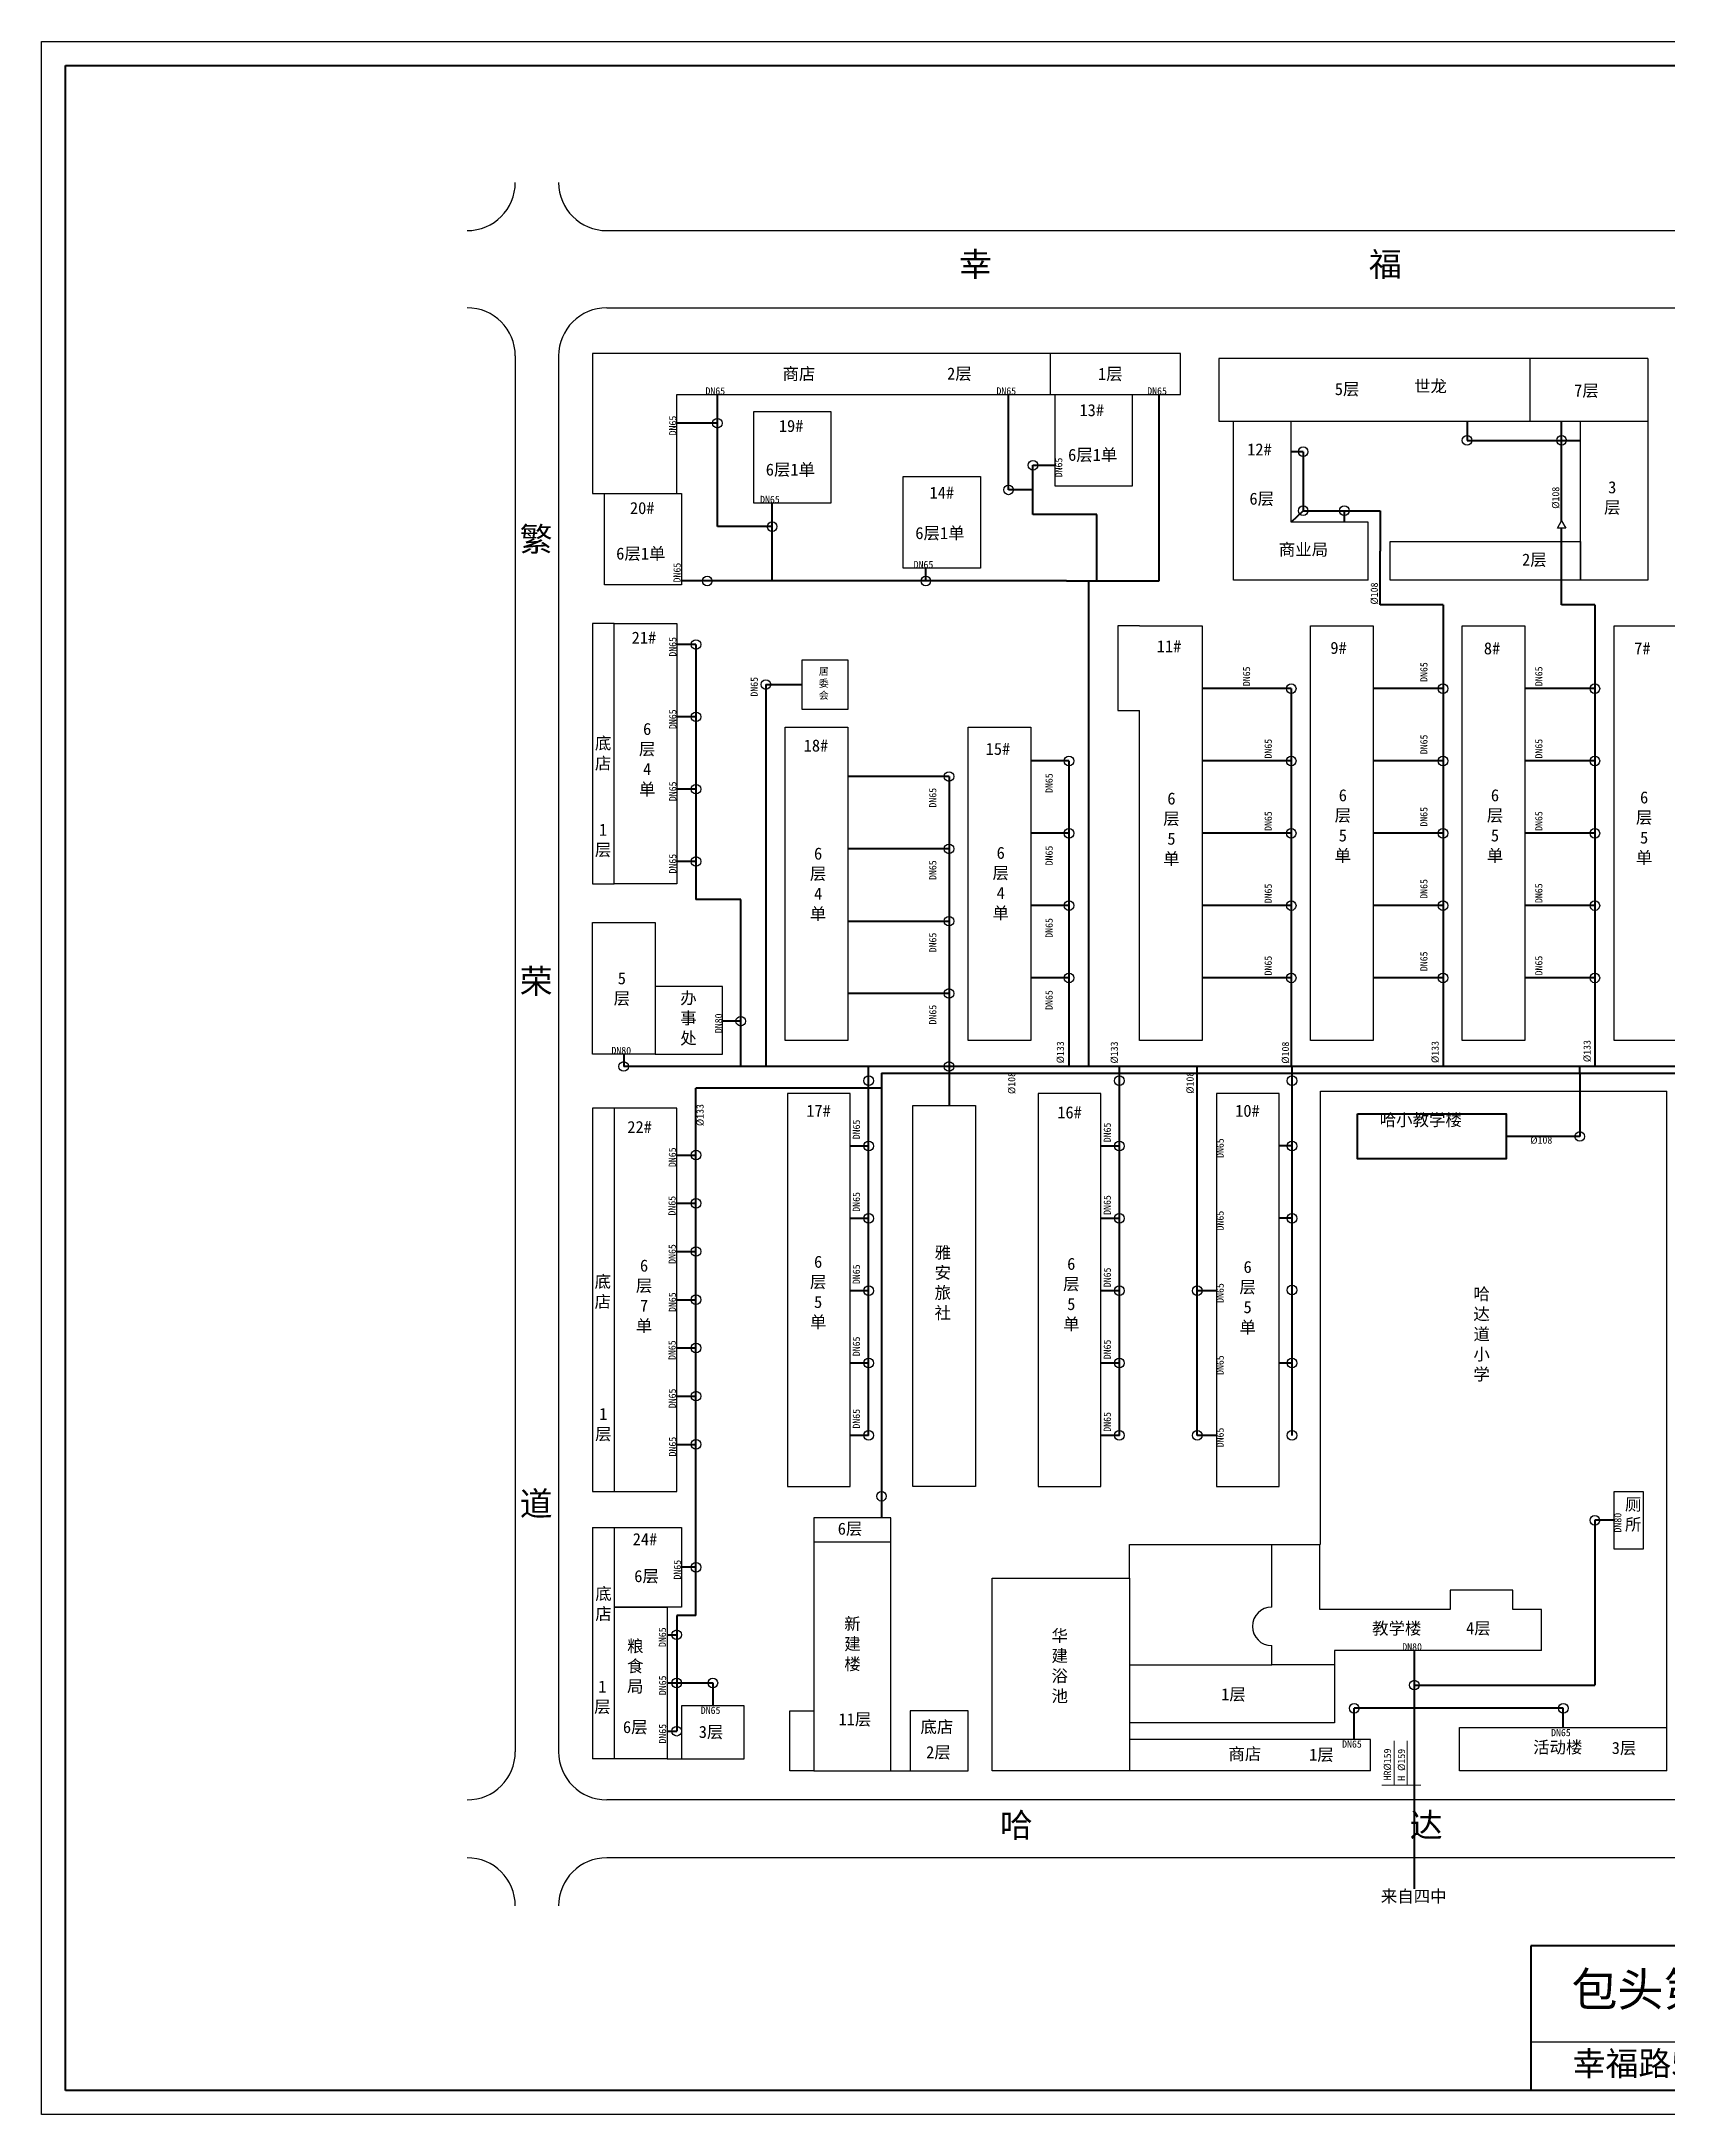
# Model space of a CAD drawing. Header units: millimetres. Extents: x 710 to 2002, y 285 to 1162.
# Drawn here: x 710.2 to 1047.6, y 285.3 to 715.3 of the extents above; entities that cross this region are included whole.
import ezdxf

# ---------------------------------------------------------------- set-up
doc = ezdxf.new("R2010")
doc.units = ezdxf.units.MM
doc.layers.add('围栏', color=3, linetype='Continuous')
doc.layers.add('边线', color=1, linetype='Continuous')
doc.layers.add('标注', color=7, linetype='Continuous', lineweight=18)
doc.layers.add('管道', color=7, linetype='Continuous', lineweight=50)

msp = doc.modelspace()

# ---------------------------------------------------------------- linework, layer by layer
at = {"lineweight": 40}
for p, q in [((715.18, 290.35), (715.18, 710.35)), ((715.18, 710.35), (1309.18, 710.35)), ((1309.18, 320.35), (1019.18, 320.35)), ((1019.18, 320.35), (1019.18, 290.35)), ((1309.18, 290.35), (715.18, 290.35))]:
    msp.add_line(p, q, dxfattribs=at)
for p, q in [((827.49, 676.11), (1176.49, 676.11)), ((827.49, 660.11), (1176.49, 660.11)), ((808.49, 650.11), (808.49, 360.61)), ((817.49, 650.11), (817.49, 360.61)), ((919.49, 650.61), (824.49, 650.61)), ((824.49, 650.61), (824.49, 621.61)), ((946.49, 650.61), (919.49, 650.61)), ((919.49, 650.61), (919.49, 642.11)), ((946.49, 642.11), (946.49, 650.61)), ((1018.99, 649.61), (954.49, 649.61)), ((954.49, 649.61), (954.49, 636.61)), ((1043.49, 649.61), (1018.99, 649.61)), ((1018.99, 649.61), (1018.99, 636.61)), ((1043.49, 649.61), (1043.49, 636.61)), ((841.99, 621.61), (841.99, 642.11)), ((841.99, 642.11), (919.49, 642.11)), ((919.49, 642.11), (920.49, 642.11)), ((920.49, 623.11), (920.49, 642.11)), ((920.49, 642.11), (936.49, 642.11)), ((936.49, 642.11), (936.49, 623.11)), ((936.49, 642.11), (946.49, 642.11)), ((857.99, 619.61), (857.99, 638.61)), ((857.99, 638.61), (873.99, 638.61)), ((873.99, 638.61), (873.99, 619.61)), ((954.49, 636.61), (1018.99, 636.61)), ((957.49, 603.61), (957.49, 636.61)), ((969.49, 615.61), (969.49, 636.61)), ((1018.99, 636.61), (1043.49, 636.61)), ((1029.49, 603.61), (1029.49, 636.61)), ((1029.49, 636.61), (1043.49, 636.61)), ((1043.49, 636.61), (1043.49, 603.61)), ((888.99, 625.11), (904.99, 625.11)), ((888.99, 606.11), (888.99, 625.11)), ((904.99, 625.11), (904.99, 606.11)), ((824.49, 621.61), (841.99, 621.61)), ((826.99, 621.61), (842.99, 621.61)), ((826.99, 602.61), (826.99, 621.61)), ((842.99, 621.61), (842.99, 602.61)), ((873.99, 619.61), (857.99, 619.61)), ((936.49, 623.11), (920.49, 623.11)), ((985.49, 615.61), (969.49, 615.61)), ((985.49, 603.61), (985.49, 615.61)), ((989.99, 603.61), (989.99, 611.61)), ((989.99, 611.61), (1029.49, 611.61)), ((1029.49, 611.61), (1029.49, 603.61)), ((842.99, 602.61), (826.99, 602.61)), ((904.99, 606.11), (888.99, 606.11)), ((985.49, 603.61), (957.49, 603.61)), ((1029.49, 603.61), (989.99, 603.61)), ((1043.49, 603.61), (1029.49, 603.61)), ((828.99, 594.61), (824.49, 594.61)), ((824.49, 594.61), (824.49, 540.61)), ((828.99, 540.61), (828.99, 594.61)), ((828.99, 594.61), (841.99, 594.61)), ((841.99, 594.61), (841.99, 540.61)), ((937.99, 594.11), (933.49, 594.11)), ((933.49, 594.11), (933.49, 576.61)), ((937.99, 594.11), (950.99, 594.11)), ((950.99, 594.11), (950.99, 508.11)), ((973.49, 594.11), (986.49, 594.11)), ((973.49, 508.11), (973.49, 594.11)), ((986.49, 594.11), (986.49, 508.11)), ((1004.99, 594.11), (1017.99, 594.11)), ((1004.99, 508.11), (1004.99, 594.11)), ((1017.99, 594.11), (1017.99, 508.11)), ((1036.49, 594.11), (1049.49, 594.11)), ((1036.49, 508.11), (1036.49, 594.11)), ((867.99, 576.81), (867.99, 587.11)), ((867.99, 587.11), (877.49, 587.11)), ((877.49, 587.11), (877.49, 576.81)), ((877.49, 576.81), (867.99, 576.81)), ((933.49, 576.61), (937.99, 576.61)), ((937.99, 508.11), (937.99, 576.61)), ((864.49, 573.11), (877.49, 573.11)), ((864.49, 508.11), (864.49, 573.11)), ((877.49, 573.11), (877.49, 508.11)), ((902.49, 508.11), (902.49, 573.11)), ((902.49, 573.11), (915.49, 573.11)), ((915.49, 573.11), (915.49, 508.11)), ((824.49, 540.61), (828.99, 540.61)), ((841.99, 540.61), (828.99, 540.61)), ((824.49, 532.61), (837.49, 532.61)), ((824.49, 505.31), (824.49, 532.61)), ((837.49, 532.61), (837.49, 505.31)), ((851.49, 519.31), (837.49, 519.31)), ((851.49, 505.31), (851.49, 519.31)), ((877.49, 508.11), (864.49, 508.11)), ((915.49, 508.11), (902.49, 508.11)), ((950.99, 508.11), (937.99, 508.11)), ((986.49, 508.11), (973.49, 508.11)), ((1017.99, 508.11), (1004.99, 508.11)), ((1049.49, 508.11), (1036.49, 508.11)), ((837.49, 505.31), (824.49, 505.31)), ((837.49, 505.31), (851.49, 505.31)), ((864.99, 497.11), (864.99, 415.61)), ((877.99, 497.11), (864.99, 497.11)), ((877.99, 415.61), (877.99, 497.11)), ((890.99, 415.61), (890.99, 494.61)), ((890.99, 494.61), (903.99, 494.61)), ((903.99, 494.61), (903.99, 415.61)), ((929.99, 497.11), (916.99, 497.11)), ((916.99, 497.11), (916.99, 415.61)), ((929.99, 415.61), (929.99, 497.11)), ((953.99, 497.11), (953.99, 415.61)), ((966.99, 497.11), (953.99, 497.11)), ((966.99, 415.61), (966.99, 497.11)), ((864.99, 415.61), (877.99, 415.61)), ((903.99, 415.61), (890.99, 415.61)), ((916.99, 415.61), (929.99, 415.61)), ((953.99, 415.61), (966.99, 415.61)), ((1176.49, 350.61), (827.49, 350.61)), ((1176.49, 338.61), (827.49, 338.61)), ((1309.18, 300.35), (1019.18, 300.35))]:
    msp.add_line(p, q)
at = {"color": 1}
for p, q in [((828.99, 494.11), (824.49, 494.11)), ((824.49, 494.11), (824.49, 414.61)), ((841.99, 494.11), (828.99, 494.11)), ((828.99, 494.11), (828.99, 414.61)), ((841.99, 414.61), (841.99, 494.11)), ((824.49, 414.61), (828.99, 414.61)), ((828.99, 414.61), (841.99, 414.61)), ((886.44, 409.11), (870.44, 409.11)), ((870.44, 409.11), (870.44, 404.11)), ((886.44, 404.11), (886.44, 409.11)), ((824.49, 407.11), (828.99, 407.11)), ((824.49, 407.11), (824.49, 359.11)), ((828.99, 407.11), (842.99, 407.11)), ((828.99, 407.11), (828.99, 359.11)), ((842.99, 407.11), (842.99, 390.61)), ((870.44, 404.11), (886.44, 404.11)), ((870.44, 404.11), (870.44, 356.61)), ((886.44, 369.11), (886.44, 404.11)), ((842.99, 390.61), (828.99, 390.61)), ((828.99, 390.61), (839.99, 390.61)), ((839.99, 390.61), (839.99, 359.11)), ((855.99, 370.11), (842.99, 370.11)), ((842.99, 370.11), (842.99, 359.11)), ((855.99, 359.11), (855.99, 370.11)), ((865.44, 356.61), (865.44, 369.11)), ((865.44, 369.11), (870.44, 369.11)), ((886.44, 356.61), (886.44, 369.11)), ((902.44, 369.11), (890.44, 369.11)), ((890.44, 369.11), (890.44, 356.61)), ((902.44, 356.61), (902.44, 369.11)), ((839.99, 359.11), (824.49, 359.11)), ((839.99, 359.11), (842.99, 359.11)), ((842.99, 359.11), (855.99, 359.11)), ((870.44, 356.61), (865.44, 356.61)), ((870.44, 356.61), (886.44, 356.61)), ((886.44, 356.61), (902.44, 356.61))]:
    msp.add_line(p, q, dxfattribs=at)
at = {"color": 5}
for p, q in [((1036.49, 402.61), (1036.49, 414.61)), ((1036.49, 414.61), (1042.49, 414.61)), ((1042.49, 414.61), (1042.49, 402.61)), ((965.44, 403.61), (975.44, 403.61)), ((965.44, 390.61), (965.44, 403.61)), ((975.44, 390.11), (975.44, 403.61)), ((1042.49, 402.61), (1036.49, 402.61)), ((907.44, 356.61), (907.44, 396.61)), ((907.44, 396.61), (935.94, 396.61)), ((935.94, 396.61), (935.94, 356.61)), ((1015.44, 394.11), (1002.44, 394.11)), ((1002.44, 394.11), (1002.44, 390.11)), ((1015.44, 390.11), (1015.44, 394.11)), ((1002.44, 390.11), (975.44, 390.11)), ((1021.44, 390.11), (1015.44, 390.11)), ((1021.44, 381.61), (1021.44, 390.11)), ((935.94, 378.61), (965.44, 378.61)), ((965.44, 378.61), (965.44, 382.61)), ((978.44, 378.61), (965.44, 378.61)), ((1021.44, 381.61), (978.44, 381.61)), ((978.44, 381.61), (978.44, 378.61)), ((978.44, 378.61), (978.44, 366.61)), ((978.44, 366.61), (935.94, 366.61)), ((1004.44, 356.61), (1004.44, 365.61)), ((1004.44, 365.61), (1047.44, 365.61)), ((985.94, 363.11), (935.94, 363.11)), ((935.94, 363.11), (935.94, 356.61)), ((985.94, 356.61), (985.94, 363.11)), ((935.94, 356.61), (907.44, 356.61)), ((985.94, 356.61), (935.94, 356.61)), ((1047.44, 356.61), (1004.44, 356.61))]:
    msp.add_line(p, q, dxfattribs=at)
msp.add_lwpolyline([(1025.58, 615.92), (1026.44, 614.42), (1024.71, 614.42)], close=True)
for centre in [(850.42, 636.17), (1005.98, 632.61), (1025.58, 632.61), (915.9, 627.45), (971.97, 630.26), (910.84, 622.34), (861.79, 614.72), (971.97, 618.01), (980.51, 618.01), (848.32, 603.45), (893.68, 603.45), (845.99, 590.26), (860.49, 581.96), (969.49, 581.11), (1000.99, 581.11), (1032.49, 581.11), (845.99, 575.26), (898.49, 562.88), (923.38, 566.11), (969.49, 566.11), (1000.99, 566.11), (1032.49, 566.11), (845.99, 560.26), (923.38, 551.11), (969.49, 551.11), (1000.99, 551.11), (1032.49, 551.11), (845.99, 545.26), (898.49, 547.88), (898.49, 532.88), (923.38, 536.11), (969.49, 536.11), (1000.99, 536.11), (1032.49, 536.11), (923.38, 521.11), (969.49, 521.11), (1000.99, 521.11), (1032.49, 521.11), (898.49, 517.88), (855.28, 512.13), (830.99, 502.74), (898.49, 502.74), (881.81, 499.78), (933.83, 499.78), (969.66, 499.78), (881.81, 486.23), (933.83, 486.23), (969.66, 486.23), (1029.37, 488.22), (881.81, 471.23), (933.83, 471.23), (969.66, 471.23), (881.81, 456.23), (933.83, 456.23), (949.99, 456.23), (969.66, 456.36), (881.81, 441.23), (933.83, 441.23), (969.66, 441.23), (881.81, 426.23), (933.83, 426.23), (949.99, 426.23), (969.66, 426.23)]:
    msp.add_circle(centre, 1)
at = {"color": 1}
for centre in [(845.99, 484.36), (845.99, 474.36), (845.99, 464.36), (845.99, 454.36), (845.99, 444.36), (845.99, 434.36), (845.99, 424.36), (884.48, 413.6), (845.99, 398.86), (841.99, 384.86), (841.99, 374.86), (849.49, 374.86), (841.99, 364.86)]:
    msp.add_circle(centre, 1, dxfattribs=at)
at = {"color": 5}
for centre in [(1032.49, 408.61), (995.04, 374.42), (982.56, 369.61), (1025.94, 369.61)]:
    msp.add_circle(centre, 1, dxfattribs=at)
for centre, start, end in [((798.49, 686.11), 270, 0), ((827.49, 686.11), 180, 270), ((798.49, 650.11), 0, 90), ((827.49, 650.11), 90, 180), ((798.49, 360.61), 270, 0), ((827.49, 360.61), 180, 270), ((798.49, 328.61), 360, 90), ((827.49, 328.61), 90, 180)]:
    msp.add_arc(centre, 10, start, end)
msp.add_arc((965.44, 386.61), 4, 90, 270, dxfattribs=at)
at = {"layer": '围栏'}
for p, q in [((975.55, 403.61), (975.55, 497.61)), ((975.55, 497.61), (1047.44, 497.61)), ((1047.44, 356.61), (1047.44, 497.61))]:
    msp.add_line(p, q, dxfattribs=at)
at = {"layer": '围栏', "color": 5}
for p, q in [((935.94, 396.61), (935.94, 403.61)), ((935.94, 403.61), (965.44, 403.61))]:
    msp.add_line(p, q, dxfattribs=at)
at = {"layer": '标注', "color": 5}
for p, q in [((990.82, 353.69), (990.82, 362.86)), ((993.52, 353.69), (993.52, 362.86)), ((996.4, 353.69), (988.27, 353.69))]:
    msp.add_line(p, q, dxfattribs=at)
at = {"layer": '管道'}
for p, q in [((850.42, 614.72), (850.42, 642.11)), ((910.84, 622.34), (910.84, 642.11)), ((942.12, 603.45), (942.12, 642.11)), ((1005.98, 636.61), (1005.98, 632.61)), ((1025.58, 615.92), (1025.58, 636.61)), ((850.42, 636.17), (841.99, 636.17)), ((1005.98, 632.61), (1029.49, 632.61)), ((971.97, 630.26), (969.49, 630.26)), ((971.97, 630.26), (971.97, 618.01)), ((915.9, 617.23), (915.9, 627.45)), ((915.9, 627.45), (920.49, 627.45)), ((861.79, 603.45), (861.79, 619.61)), ((915.9, 622.34), (910.84, 622.34)), ((929.18, 617.23), (915.9, 617.23)), ((929.18, 603.45), (929.18, 617.23)), ((971.97, 618.01), (969.49, 615.61)), ((971.97, 618.01), (987.97, 618.01)), ((980.51, 618.01), (980.51, 615.61)), ((987.97, 618.01), (987.97, 609.61)), ((861.79, 614.72), (850.42, 614.72)), ((1025.58, 598.52), (1025.58, 614.42)), ((987.97, 598.52), (987.97, 609.61)), ((922.84, 603.45), (842.99, 603.45)), ((893.68, 603.45), (893.68, 606.11)), ((922.84, 603.45), (942.12, 603.45)), ((927.48, 502.74), (927.48, 603.45)), ((1000.99, 598.52), (987.97, 598.52)), ((1000.99, 598.52), (1000.99, 502.74)), ((1032.49, 598.52), (1025.58, 598.52)), ((1032.49, 598.52), (1032.49, 502.74)), ((845.99, 590.26), (841.99, 590.26)), ((845.99, 590.26), (845.99, 537.35)), ((860.49, 581.96), (860.49, 502.74)), ((860.49, 581.96), (867.99, 581.96)), ((969.49, 581.11), (950.99, 581.11)), ((969.49, 581.11), (969.49, 502.74)), ((1000.99, 581.11), (986.49, 581.11)), ((1032.49, 581.11), (1017.99, 581.11)), ((845.99, 575.26), (841.99, 575.26)), ((923.38, 566.11), (915.49, 566.11)), ((923.38, 566.11), (923.38, 502.74)), ((969.49, 566.11), (950.99, 566.11)), ((1000.99, 566.11), (986.49, 566.11)), ((1032.49, 566.11), (1017.99, 566.11)), ((845.99, 560.26), (841.99, 560.26)), ((898.49, 562.88), (877.49, 562.88)), ((898.49, 562.88), (898.49, 502.74)), ((923.38, 551.11), (915.49, 551.11)), ((969.49, 551.11), (950.99, 551.11)), ((1000.99, 551.11), (986.49, 551.11)), ((1032.49, 551.11), (1017.99, 551.11)), ((898.49, 547.88), (877.49, 547.88)), ((845.99, 545.26), (841.99, 545.26)), ((855.28, 537.35), (845.99, 537.35)), ((855.28, 502.74), (855.28, 537.35)), ((923.38, 536.11), (915.49, 536.11)), ((969.49, 536.11), (950.99, 536.11)), ((1000.99, 536.11), (986.49, 536.11)), ((1032.49, 536.11), (1017.99, 536.11)), ((898.49, 532.81), (877.49, 532.81)), ((923.38, 521.11), (915.49, 521.11)), ((969.49, 521.11), (950.99, 521.11)), ((1000.99, 521.11), (986.49, 521.11)), ((1032.49, 521.11), (1017.99, 521.11)), ((898.49, 517.88), (877.49, 517.88)), ((855.28, 512.13), (851.49, 512.13)), ((830.99, 505.31), (830.99, 502.74)), ((1116.2, 502.74), (830.99, 502.74)), ((881.81, 426.23), (881.81, 502.74)), ((898.49, 502.74), (898.49, 494.61)), ((933.83, 426.23), (933.83, 502.74)), ((949.99, 426.23), (949.99, 502.74)), ((969.66, 426.23), (969.66, 502.74)), ((1029.37, 501.37), (1029.37, 502.74)), ((1029.37, 501.37), (1029.37, 488.22)), ((881.81, 486.23), (877.99, 486.23)), ((933.83, 486.23), (930.01, 486.23)), ((969.66, 486.25), (966.99, 486.25)), ((1029.37, 488.22), (1014.08, 488.22)), ((881.81, 471.23), (877.99, 471.23)), ((933.83, 471.23), (930.01, 471.23)), ((969.66, 471.25), (966.99, 471.25)), ((881.81, 456.23), (877.99, 456.23)), ((933.83, 456.23), (930.01, 456.23)), ((953.99, 456.23), (949.99, 456.23)), ((881.81, 441.23), (877.99, 441.23)), ((933.83, 441.23), (930.01, 441.23)), ((969.66, 441.23), (966.99, 441.23)), ((881.81, 426.23), (877.99, 426.23)), ((933.83, 426.23), (930.01, 426.23)), ((953.99, 426.23), (949.99, 426.23)), ((1036.49, 408.61), (1032.49, 408.61))]:
    msp.add_line(p, q, dxfattribs=at)
at = {"layer": '管道', "color": 1}
for p, q in [((884.48, 501.37), (1106.78, 501.37)), ((884.48, 501.37), (884.48, 409.11)), ((845.99, 388.83), (845.99, 498.27)), ((884.48, 498.27), (845.99, 498.27)), ((841.99, 484.36), (845.99, 484.36)), ((841.99, 474.36), (845.99, 474.36)), ((841.99, 464.36), (845.99, 464.36)), ((841.99, 454.36), (845.99, 454.36)), ((841.99, 444.36), (845.99, 444.36)), ((841.99, 434.36), (845.99, 434.36)), ((841.99, 424.36), (845.99, 424.36)), ((845.99, 398.86), (842.99, 398.86)), ((845.99, 388.83), (841.99, 388.83)), ((841.99, 388.83), (841.99, 364.86)), ((839.99, 384.86), (841.99, 384.86)), ((839.99, 374.86), (841.99, 374.86)), ((841.99, 374.86), (849.49, 374.86)), ((849.49, 374.86), (849.49, 370.11)), ((839.99, 364.86), (841.99, 364.86))]:
    msp.add_line(p, q, dxfattribs=at)
at = {"layer": '管道', "color": 5}
for p, q in [((1032.49, 408.61), (1032.49, 374.42)), ((995.04, 332.19), (995.04, 381.61)), ((995.04, 374.42), (1032.49, 374.42)), ((982.56, 363.11), (982.56, 369.61)), ((1025.94, 369.61), (982.56, 369.61)), ((1025.94, 365.61), (1025.94, 369.61))]:
    msp.add_line(p, q, dxfattribs=at)
at = {"layer": '管道'}
msp.add_lwpolyline([(983.22, 492.91), (1014.08, 492.91), (1014.08, 483.57), (983.22, 483.57)], close=True, dxfattribs=at)
at = {"layer": '边线'}
for p, q in [((710.18, 715.35), (1314.18, 715.35)), ((710.18, 285.35), (710.18, 715.35)), ((1314.18, 285.35), (710.18, 285.35))]:
    msp.add_line(p, q, dxfattribs=at)

# ---------------------------------------------------------------- texts
at = {"attachment_point": 1}
for s, insert, char_height, width in [('{\\fSimHei|b0|i0|c134|p2;包头第二热电厂热力部}', (1027.63, 314.81), 7, 133.3392), ('{\\fSimSun|b0|i0|c134|p54;幸福路}5{\\Ftxt.shx|c1;#\\fSimSun|b0|i0|c134|p6;街坊\\fSimSun|b0|i0|c134|p54;供热二次网平面图}', (1027.88, 298.43), 5, 145.2356)]:
    msp.add_mtext(s, dxfattribs=dict(at, insert=insert, char_height=char_height, width=width))
at = {"layer": '标注'}
for s, insert, char_height, width, attachment_point in [('{\\fSimSun|b0|i0|c134|p54;幸                       福                       路}', (900.56, 671.64), 5, 212.9461, 1), ('{\\fSimSun|b0|i0|c134|p54;商店}', (863.94, 647.67), 2.5, 12.9913, 1), ('2{\\fSimSun|b0|i0|c134|p54;层}', (898.09, 647.71), 2.5, 15.604, 1), ('1{\\fSimSun|b0|i0|c134|p54;层}', (929.41, 647.66), 2.5, 15.604, 1), ('{\\fSimSun|b0|i0|c134|p54;世龙}', (994.97, 645.09), 2.5, 18.119, 1), ('DN65', (847.96, 643.61), 1.5, 6.3469, 1), ('DN65', (908.33, 643.61), 1.5, 6.3469, 1), ('DN65', (939.62, 643.61), 1.5, 6.3469, 1), ('5{\\fSimSun|b0|i0|c134|p54;层}', (978.53, 644.5), 2.5, 13.918, 1), ('7{\\fSimSun|b0|i0|c134|p54;层}', (1028.19, 644.2), 2.5, 13.918, 1), ('19#', (863.18, 636.85), 2.5, 5.9538, 1), ('13#', (925.55, 640.13), 2.5, 5.9538, 1), ('6{\\fSimSun|b0|i0|c134|p54;层}1{\\fSimSun|b0|i0|c134|p54;单}', (860.47, 627.8), 2.5, 18.6156, 1), ('6{\\fSimSun|b0|i0|c134|p54;层}1{\\fSimSun|b0|i0|c134|p54;单}', (923.2, 630.86), 2.5, 18.6156, 1), ('12#', (960.35, 631.98), 2.5, 7.5825, 1), ('3{\\fSimSun|b0|i0|c134|p54;层}', (1036.1, 620.64), 2.5, 4.7448, 5), ('20#', (832.28, 619.82), 2.5, 5.9538, 1), ('DN65', (859.29, 621.11), 1.5, 6.3469, 1), ('14#', (894.44, 623), 2.5, 5.9538, 1), ('6{\\fSimSun|b0|i0|c134|p54;层}', (960.82, 621.77), 2.5, 13.918, 1), ('{\\fSimSun|b0|i0|c134|p54;繁\\P\\P\\P\\P\\P\\P\\P\\P\\P\\P\\P荣\\P\\P\\P\\P\\P\\P\\P\\P\\P\\P\\P\\P\\P道}', (809.41, 614.6), 5, 7.6025, 1), ('6{\\fSimSun|b0|i0|c134|p54;层}1{\\fSimSun|b0|i0|c134|p54;单}', (891.5, 614.63), 2.5, 18.6156, 1), ('6{\\fSimSun|b0|i0|c134|p54;层}1{\\fSimSun|b0|i0|c134|p54;单}', (829.43, 610.38), 2.5, 18.6156, 1), ('{\\fSimSun|b0|i0|c134|p54;商业局}', (966.92, 611.22), 2.5, 15.207, 1), ('DN65', (891.15, 607.61), 1.5, 6.3469, 1), ('2{\\fSimSun|b0|i0|c134|p54;层}', (1017.39, 609.12), 2.5, 13.918, 1), ('21#', (832.64, 592.93), 2.5, 5.9538, 1), ('11#', (941.59, 591.14), 2.5, 5.9538, 1), ('9#', (977.61, 590.82), 2.5, 5.9538, 1), ('8#', (1009.46, 590.72), 2.5, 5.9538, 1), ('7#', (1040.66, 590.72), 2.5, 5.9538, 1), ('{\\fSimSun|b0|i0|c134|p54;居委会}', (871.48, 585.46), 1.5, 2.0649, 1), ('6\\P{\\fSimSun|b0|i0|c134|p54;层}\\P4\\P{\\fSimSun|b0|i0|c134|p54;单}', (835.86, 566.37), 2.5, 4.9783, 5), ('{\\fSimSun|b0|i0|c134|p54;底店}', (825.02, 571.03), 2.5, 2.5839, 1), ('18#', (868.34, 570.56), 2.5, 5.9538, 1), ('15#', (906.09, 569.87), 2.5, 6.6962, 1), ('6\\P{\\fSimSun|b0|i0|c134|p54;层}\\P5\\P{\\fSimSun|b0|i0|c134|p54;单}', (944.64, 551.94), 2.5, 4.9783, 5), ('6\\P{\\fSimSun|b0|i0|c134|p54;层}\\P5\\P{\\fSimSun|b0|i0|c134|p54;单}', (980.2, 552.61), 2.5, 4.9783, 5), ('6\\P{\\fSimSun|b0|i0|c134|p54;层}\\P5\\P{\\fSimSun|b0|i0|c134|p54;单}', (1011.77, 552.61), 2.5, 4.9783, 5), ('6\\P{\\fSimSun|b0|i0|c134|p54;层}\\P5\\P{\\fSimSun|b0|i0|c134|p54;单}', (1042.72, 552.17), 2.5, 4.9783, 5), ('1{\\fSimSun|b0|i0|c134|p54;层}', (826.71, 549.61), 2.5, 4.7448, 5), ('6\\P{\\fSimSun|b0|i0|c134|p54;层}\\P4\\P{\\fSimSun|b0|i0|c134|p54;单}', (871.33, 540.52), 2.5, 4.9783, 5), ('6\\P{\\fSimSun|b0|i0|c134|p54;层}\\P4\\P{\\fSimSun|b0|i0|c134|p54;单}', (909.22, 540.67), 2.5, 4.9783, 5), ('5{\\fSimSun|b0|i0|c134|p54;层}', (830.61, 518.8), 2.5, 4.7448, 5), ('{\\fSimSun|b0|i0|c134|p54;办事处}', (842.73, 518.19), 2.5, 4.1539, 1), ('DN80', (828.45, 506.81), 1.5, 6.3469, 1), ('17#', (868.87, 494.81), 2.5, 5.9538, 1), ('10#', (957.86, 494.81), 2.5, 5.9538, 1), ('16#', (920.95, 494.47), 2.5, 5.9538, 1), ('%%C108', (1019.09, 488.22), 1.5, 10.4909, 1), ('{\\fSimSun|b0|i0|c134|p54;雅安旅社}', (895.5, 465.39), 2.5, 3.869, 1), ('6\\P{\\fSimSun|b0|i0|c134|p54;层}\\P5\\P{\\fSimSun|b0|i0|c134|p54;单}', (871.34, 455.85), 2.5, 4.9783, 5), ('6\\P{\\fSimSun|b0|i0|c134|p54;层}\\P5\\P{\\fSimSun|b0|i0|c134|p54;单}', (923.86, 455.42), 2.5, 4.9783, 5), ('6\\P{\\fSimSun|b0|i0|c134|p54;层}\\P5\\P{\\fSimSun|b0|i0|c134|p54;单}', (960.45, 454.77), 2.5, 4.9783, 5), ('{\\fSimSun|b0|i0|c134|p54;哈达道小学}', (1007.29, 456.81), 2.5, 1.1415, 1), ('{\\fSimSun|b0|i0|c134|p54;哈                       达                       道}', (909.03, 347.89), 5, 206.1309, 1)]:
    msp.add_mtext(s, dxfattribs=dict(at, insert=insert, char_height=char_height, width=width, attachment_point=attachment_point))
at = {"layer": '标注', "char_height": 1.5, "attachment_point": 1, "rotation": 90}
for s, insert, width in [('DN65', (840.41, 633.64), 3.133), ('DN65', (920.49, 624.94), 3.133), ('%%C108', (1023.6, 618.41), 9.9494), ('DN65', (841.31, 603.14), 3.133), ('%%C108', (985.97, 598.55), 9.9494), ('DN65', (840.41, 587.74), 3.133), ('DN65', (959.46, 581.62), 3.133), ('DN65', (996.26, 582.51), 3.133), ('DN65', (1020.11, 581.63), 3.133), ('DN65', (857.32, 579.45), 3.133), ('DN65', (840.41, 572.73), 3.133), ('DN65', (963.96, 566.61), 3.133), ('DN65', (996.26, 567.5), 3.133), ('DN65', (1020.11, 566.61), 3.133), ('DN65', (918.5, 559.47), 3.133), ('DN65', (840.41, 557.77), 3.133), ('DN65', (894.37, 556.44), 3.133), ('DN65', (963.96, 551.59), 3.133), ('DN65', (996.26, 552.48), 3.133), ('DN65', (1020.11, 551.6), 3.133), ('DN65', (840.41, 542.76), 3.133), ('DN65', (918.5, 544.45), 3.133), ('DN65', (894.37, 541.42), 3.133), ('DN65', (963.96, 536.58), 3.133), ('DN65', (996.26, 537.53), 3.133), ('DN65', (1020.11, 536.64), 3.133), ('DN65', (918.5, 529.44), 3.133), ('DN65', (894.37, 526.41), 3.133), ('DN65', (963.96, 521.62), 3.133), ('DN65', (996.26, 522.51), 3.133), ('DN65', (1020.11, 521.63), 3.133), ('DN65', (918.5, 514.48), 3.133), ('DN80', (849.92, 509.65), 3.133), ('DN65', (894.37, 511.45), 3.133), ('%%C133', (920.83, 503.39), 10.4909), ('%%C133', (932.02, 503.35), 10.4909), ('%%C108', (967.53, 503.31), 9.9494), ('%%C133', (998.59, 503.45), 10.4909), ('%%C133', (1030.12, 503.64), 9.9395), ('%%C108', (910.73, 497.01), 9.9494), ('%%C108', (947.74, 497.08), 9.9494), ('DN65', (878.51, 487.63), 3.133), ('DN65', (930.57, 487.01), 3.133), ('DN65', (953.99, 483.77), 3.133), ('DN65', (878.51, 472.61), 3.133), ('DN65', (930.57, 471.97), 3.133), ('DN65', (953.99, 468.73), 3.133), ('DN65', (878.51, 457.6), 3.133), ('DN65', (930.57, 456.95), 3.133), ('DN65', (953.99, 453.71), 3.133), ('DN65', (878.51, 442.64), 3.133), ('DN65', (930.57, 442), 3.133), ('DN65', (953.99, 438.76), 3.133), ('DN65', (878.51, 427.63), 3.133), ('DN65', (930.57, 426.98), 3.133), ('DN65', (953.99, 423.74), 3.133)]:
    msp.add_mtext(s, dxfattribs=dict(at, insert=insert, width=width))
at = {"layer": '标注', "color": 1, "char_height": 1.5, "attachment_point": 1, "rotation": 90}
for s, insert, width in [('%%C133', (846.07, 490.37), 10.4909), ('DN65', (840.33, 481.87), 3.133), ('DN65', (840.26, 471.82), 3.133), ('DN65', (840.3, 461.8), 3.133), ('DN65', (840.34, 451.81), 3.133), ('DN65', (840.28, 441.86), 3.133), ('DN65', (840.32, 431.84), 3.133), ('DN65', (840.37, 421.85), 3.133), ('DN65', (841.38, 396.32), 4.1487), ('DN65', (838.27, 382.32), 3.133), ('DN65', (838.3, 372.33), 8.1027), ('DN65', (838.3, 362.29), 3.133)]:
    msp.add_mtext(s, dxfattribs=dict(at, insert=insert, width=width))
at = {"layer": '标注', "color": 1}
for s, insert, char_height, width, attachment_point in [('22#', (831.74, 491.43), 2.5, 6.9897, 1), ('6\\P{\\fSimSun|b0|i0|c134|p54;层}\\P7\\P{\\fSimSun|b0|i0|c134|p54;单}', (835.22, 455.06), 2.5, 4.9783, 5), ('{\\fSimSun|b0|i0|c134|p54;底店}', (824.94, 459.37), 2.5, 2.5839, 1), ('1{\\fSimSun|b0|i0|c134|p54;层}', (826.76, 428.45), 2.5, 4.7448, 5), ('24#', (832.86, 405.94), 2.5, 5.9538, 1), ('6{\\fSimSun|b0|i0|c134|p54;层}', (875.4, 408.12), 2.5, 13.918, 1), ('6{\\fSimSun|b0|i0|c134|p54;层}', (833.18, 398.28), 2.5, 13.918, 1), ('{\\fSimSun|b0|i0|c134|p54;底店}', (825.1, 394.63), 2.5, 2.5839, 1), ('{\\fSimSun|b0|i0|c134|p54;新建楼}', (876.76, 388.39), 2.5, 4.1024, 1), ('{\\fSimSun|b0|i0|c134|p54;粮食局}', (831.69, 383.77), 2.5, 5.9791, 1), ('1{\\fSimSun|b0|i0|c134|p54;层}', (826.56, 371.88), 2.5, 4.7448, 5), ('DN65', (846.98, 369.95), 1.5, 6.3469, 1), ('6{\\fSimSun|b0|i0|c134|p54;层}', (830.83, 366.97), 2.5, 6.465, 1), ('3{\\fSimSun|b0|i0|c134|p54;层}', (846.56, 365.97), 2.5, 13.918, 1), ('11{\\fSimSun|b0|i0|c134|p54;层}', (875.55, 368.59), 2.5, 13.918, 1), ('{\\fSimSun|b0|i0|c134|p54;底店}', (892.56, 367.01), 2.5, 7.0433, 1), ('2{\\fSimSun|b0|i0|c134|p54;层}', (893.74, 361.76), 2.5, 13.918, 1)]:
    msp.add_mtext(s, dxfattribs=dict(at, insert=insert, char_height=char_height, width=width, attachment_point=attachment_point))
at = {"layer": '标注', "color": 5, "attachment_point": 1}
for s, insert, char_height, width in [('{\\fSimSun|b0|i0|c134|p54;\\C0;哈小教学楼}', (987.85, 492.91), 2.5, 26.2258), ('{\\fSimSun|b0|i0|c134|p54;厕所}', (1038.73, 413.16), 2.5, 2.2568), ('{\\fSimSun|b0|i0|c134|p54;教学楼}', (986.27, 387.44), 2.5, 15.1941), ('4{\\fSimSun|b0|i0|c134|p54;层}', (1005.76, 387.48), 2.5, 13.918), ('{\\fSimSun|b0|i0|c134|p54;华建浴池}', (919.76, 385.92), 2.5, 3.378), ('DN80', (992.54, 383.11), 1.5, 6.3469), ('1{\\fSimSun|b0|i0|c134|p54;层}', (954.95, 373.78), 2.5, 13.918), ('{\\fSimSun|b0|i0|c134|p54;商店}', (956.46, 361.39), 2.5, 16.9996), ('1{\\fSimSun|b0|i0|c134|p54;层}', (973.2, 361.25), 2.5, 13.918), ('DN65', (980.05, 362.95), 1.5, 6.3469), ('{\\fSimSun|b0|i0|c134|p54;活动楼}', (1019.68, 362.78), 2.5, 18.7502), ('DN65', (1023.41, 365.33), 1.5, 6.3469), ('3{\\fSimSun|b0|i0|c134|p54;层}', (1035.99, 362.64), 2.5, 13.918), ('{\\fSimSun|b0|i0|c134|p54;来自四中}', (988.09, 331.88), 2.5, 20.9102)]:
    msp.add_mtext(s, dxfattribs=dict(at, insert=insert, char_height=char_height, width=width))
at = {"layer": '标注', "color": 5, "char_height": 1.5, "attachment_point": 1, "rotation": 90}
for s, insert, width in [('DN80', (1036.49, 406.08), 3.133), ('HR%%C159', (988.7, 354.66), 11.8997), ('H %%C159', (991.61, 354.58), 11.9811)]:
    msp.add_mtext(s, dxfattribs=dict(at, insert=insert, width=width))

doc.saveas('drawing.dxf')
